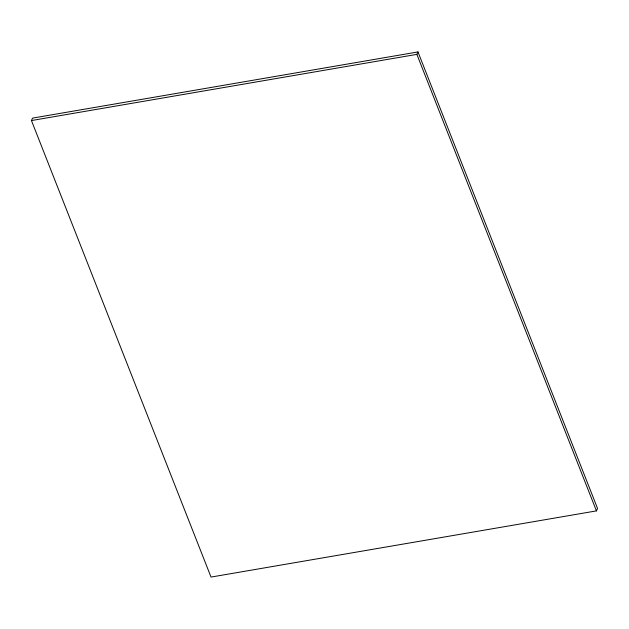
<?xml version="1.0" encoding="UTF-8"?>
<svg xmlns="http://www.w3.org/2000/svg" width="629" height="629" viewBox="0 0 629 629"><rect width="100%" height="100%" fill="white"/><g stroke="black" fill="none" stroke-linecap="round" stroke-linejoin="round"><path stroke-width="0.94" d="M31.45 120.556L32.559 118.11L417.978 51.932L597.55 508.444L596.441 510.89L211.022 577.068L31.45 120.556L416.87 54.369L417.978 51.932M416.87 54.369L596.441 510.89"/></g></svg>
